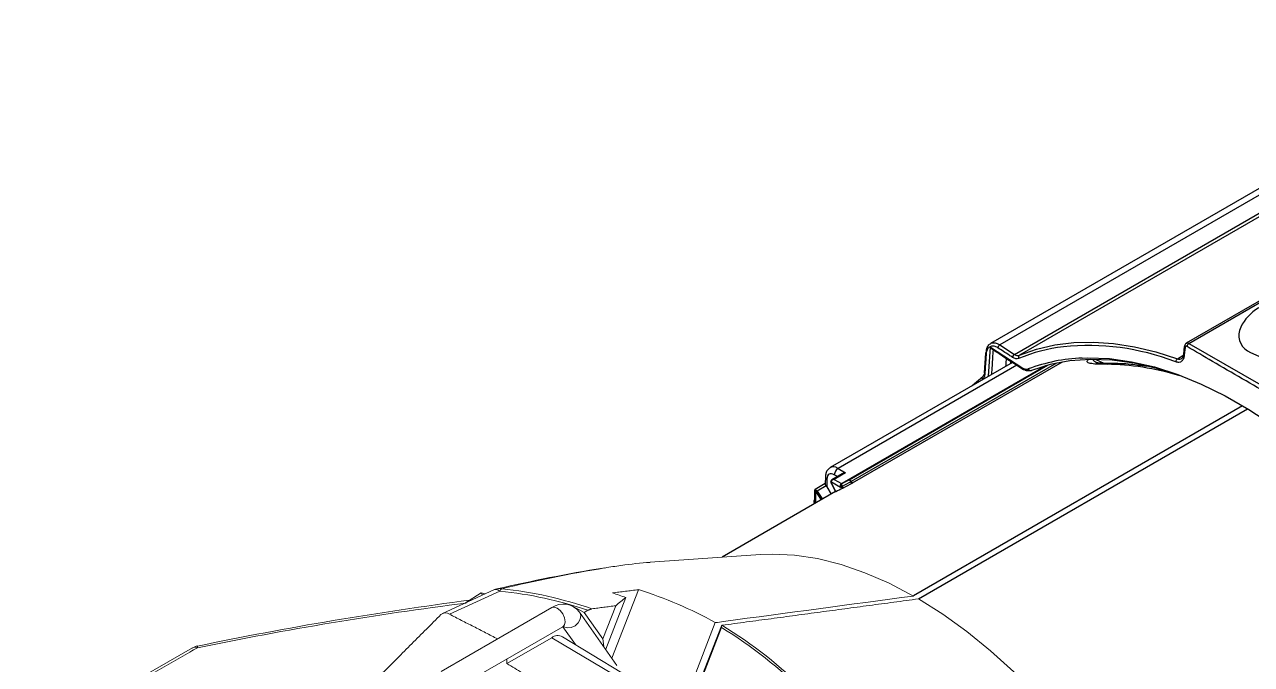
# Model space of a CAD drawing. Extents: x 8 to 113, y 1 to 87.
# Drawn here: x 67.03 to 73.98, y 65.96 to 69.59 of the extents above; entities that cross this region are included whole.
import ezdxf

# ---------------------------------------------------------------- set-up
doc = ezdxf.new("R2010")
doc.units = 0
doc.header["$MEASUREMENT"] = 0
doc.layers.add('OBJECT', color=7, linetype='CONTINUOUS')

msp = doc.modelspace()

# ---------------------------------------------------------------- linework, layer by layer
at = {"layer": 'OBJECT'}
for p, q in [((73.6221, 67.7802), (76.751, 69.5864)), ((76.7132, 69.5748), (73.6069, 67.7816)), ((75.4211, 69.4668), (72.4974, 67.779)), ((75.4175, 69.4279), (72.5503, 67.7727)), ((72.6341, 67.7183), (75.404, 69.3173)), ((75.4326, 69.3131), (72.6615, 67.7133)), ((73.6221, 67.7802), (74.2122, 67.4395)), ((72.4692, 67.7246), (72.462, 67.6141)), ((72.4863, 67.5947), (72.4971, 67.7598)), ((72.4971, 67.7598), (72.6808, 67.6407)), ((72.5503, 67.7727), (72.6341, 67.7183)), ((73.5564, 67.6936), (73.5935, 67.715)), ((73.5958, 67.7631), (73.5916, 67.7186)), ((72.6221, 67.6731), (71.59, 67.0773)), ((72.6469, 67.657), (71.6345, 67.0726)), ((71.655, 66.9872), (72.8099, 67.6539)), ((72.8154, 67.6554), (71.6574, 66.9869)), ((71.6963, 67.0078), (72.8206, 67.6568)), ((72.8712, 67.6688), (71.7089, 66.9978)), ((72.9042, 67.675), (71.7145, 66.9882)), ((72.6115, 67.68), (72.6106, 67.6665)), ((73.0953, 67.6898), (73.1394, 67.6678)), ((73.5476, 67.6755), (73.5423, 67.6774)), ((72.3936, 67.5412), (72.4546, 67.5929)), ((72.4514, 67.5753), (72.4479, 67.5725)), ((72.4622, 67.6155), (72.4619, 67.6142)), ((73.926, 67.4269), (72.061, 66.3503)), ((72.0893, 66.3339), (73.9538, 67.4103)), ((71.5621, 67.0241), (71.5613, 66.9851)), ((71.5704, 67.0122), (71.5695, 66.9682)), ((71.6577, 67.0421), (71.5988, 67.0081)), ((71.6759, 67.0476), (71.6113, 67.0103)), ((71.6113, 67.0103), (71.6532, 66.9861)), ((71.6302, 67.0262), (71.6128, 67.0368)), ((71.6345, 67.0726), (71.6759, 67.0476)), ((71.6193, 66.9409), (70.9768, 66.57)), ((71.5009, 66.9485), (71.501, 66.8924)), ((71.5614, 66.9862), (71.5034, 66.9528)), ((71.5053, 66.9447), (71.5054, 66.8819)), ((71.5393, 66.8948), (71.5099, 66.9402)), ((71.5667, 66.9735), (71.5157, 66.9441)), ((71.5157, 66.9441), (71.5453, 66.8982)), ((71.5695, 66.9682), (71.5947, 66.9268)), ((71.648, 66.9646), (71.5936, 66.996)), ((71.5944, 66.9895), (71.6198, 66.94)), ((71.5953, 66.9898), (71.6206, 66.9403)), ((71.6519, 66.9852), (71.6532, 66.9861)), ((71.6532, 66.9861), (71.655, 66.9872)), ((71.6542, 66.9675), (71.6539, 66.9682)), ((71.6593, 66.9588), (71.6542, 66.9675)), ((71.6574, 66.9869), (71.6555, 66.9858)), ((71.6579, 66.9702), (71.6582, 66.9698)), ((71.6582, 66.9698), (71.6633, 66.9609)), ((71.7069, 66.9965), (71.7068, 66.9966)), ((71.7124, 66.987), (71.7069, 66.9965)), ((71.7089, 66.9978), (71.709, 66.9977)), ((71.709, 66.9977), (71.7145, 66.9882)), ((71.4987, 66.878), (71.4991, 66.8772)), ((71.499, 66.8774), (71.5016, 66.873)), ((71.4994, 66.8786), (71.4998, 66.8779)), ((71.4998, 66.8779), (71.5024, 66.8734))]:
    msp.add_line(p, q, dxfattribs=at)
at = {"layer": 'OBJECT', "linetype": 'Continuous', "lineweight": 15}
for p, q in [((71.1943, 66.5847), (70.5693, 66.5413)), ((69.6842, 66.3841), (69.3929, 66.2508)), ((70.3524, 65.9984), (70.5027, 66.3856)), ((69.7183, 66.3776), (69.4324, 66.2468)), ((69.5231, 66.311), (69.6114, 66.3669)), ((69.6189, 66.3542), (69.6114, 66.3669)), ((69.6114, 66.3669), (69.6339, 66.3611)), ((70.3177, 66.0478), (70.4314, 66.3409)), ((70.0118, 66.284), (69.3861, 65.9228)), ((69.5234, 66.3105), (69.5231, 66.311)), ((70.196, 66.2571), (70.126, 66.294)), ((70.3816, 65.9569), (70.1692, 66.2591)), ((70.2159, 66.2686), (70.196, 66.2571)), ((70.196, 66.2571), (70.3015, 66.1069)), ((70.3744, 66.2948), (70.3015, 66.1069)), ((69.4486, 65.8145), (70.0743, 66.1757)), ((70.0748, 66.176), (70.1461, 66.0745)), ((70.9387, 66.199), (70.8093, 65.8655)), ((70.9734, 66.1815), (70.836, 65.8275)), ((69.7578, 65.9672), (70.0117, 66.1137)), ((70.365, 65.9026), (70.0117, 66.1137)), ((70.4086, 65.9154), (70.0724, 66.1192)), ((70.3015, 66.1069), (70.307, 66.063)), ((70.9736, 66.1712), (70.8388, 65.8236)), ((67.976, 66.0556), (67.025, 65.5104))]:
    msp.add_line(p, q, dxfattribs=at)
at = {"layer": 'OBJECT', "flags": 128}
for points in [[(73.9716, 67.7289), (74.0183, 67.708), (74.0726, 67.6944), (74.131, 67.6891), (74.1899, 67.6923), (74.2456, 67.7039), (74.2945, 67.7231), (74.3336, 67.7487), (74.3605, 67.7791), (74.3734, 67.8124), (74.3715, 67.8466), (74.3689, 67.8545)], [(72.6615, 67.7133), (72.7592, 67.7478), (72.862, 67.7718), (72.9692, 67.7853), (73.0805, 67.7881), (73.1954, 67.7803), (73.3133, 67.7619), (73.4338, 67.7329), (73.5564, 67.6936)], [(73.6, 67.7567), (73.5977, 67.7316), (73.5958, 67.7122)], [(73.5496, 67.6044), (73.4401, 67.6387), (73.3116, 67.6682), (73.1862, 67.6853), (73.0647, 67.6897), (72.9477, 67.6815), (72.8357, 67.6607), (72.7295, 67.6274)], [(73.0175, 67.6976), (73.0489, 67.6985), (73.1712, 67.694), (73.2973, 67.6769), (73.4266, 67.6471), (73.5584, 67.6049), (73.692, 67.5505), (73.8266, 67.4841), (73.9617, 67.4062), (74.0963, 67.317), (74.2299, 67.2172), (74.3617, 67.1073), (74.491, 66.9877), (74.6172, 66.8593), (74.7394, 66.7226), (74.8572, 66.5783), (74.9699, 66.4273), (75.0768, 66.2704)], [(71.709, 66.9977), (71.7087, 66.9976), (71.7085, 66.9974), (71.7082, 66.9973), (71.708, 66.9971), (71.7077, 66.997), (71.7074, 66.9968), (71.7072, 66.9966), (71.7069, 66.9965)]]:
    msp.add_lwpolyline(points, dxfattribs=at)
at = {"layer": 'OBJECT', "linetype": 'Continuous', "lineweight": 15, "flags": 128}
for points in [[(71.1943, 66.5847), (71.2624, 66.5873), (71.3881, 66.5812), (71.5177, 66.5615), (71.6507, 66.5282), (71.7861, 66.4817), (71.9232, 66.422), (72.0613, 66.3497)], [(72.0895, 66.3334), (72.2269, 66.2468), (72.3634, 66.1486), (72.4982, 66.0395), (72.6305, 65.92), (72.7597, 65.7909), (72.8848, 65.6528), (73.0052, 65.5066), (73.1203, 65.3532), (73.2292, 65.1934), (73.3314, 65.0282)], [(70.0118, 66.284), (70.0262, 66.2867), (70.0431, 66.2809)], [(70.0431, 66.2809), (70.06, 66.2672), (70.0743, 66.2479), (70.0839, 66.2258), (70.0873, 66.2043), (70.0839, 66.1867), (70.0743, 66.1757), (70.0743, 66.1757)], [(70.1692, 66.259), (70.1704, 66.2573), (70.1764, 66.2387), (70.1736, 66.2178), (70.1623, 66.1976), (70.1443, 66.1813), (70.1223, 66.1714), (70.0996, 66.1694), (70.0798, 66.1755), (70.0773, 66.1771)], [(70.0743, 66.1757), (70.0798, 66.1784), (70.082, 66.179)], [(67.9978, 66.0651), (67.9966, 66.0648), (67.9738, 66.0542)], [(68.0076, 66.0669), (68.0021, 66.0664), (67.9913, 66.0629)], [(67.9978, 66.0651), (67.9992, 66.0655), (68.0062, 66.0667)]]:
    msp.add_lwpolyline(points, dxfattribs=at)
at = {"layer": 'OBJECT'}
for centre, radius, start, end in [((74.1384, 67.7667), 0.2466, 20.84176, 159.17295), ((74.0098, 67.8272), 0.1055, 165.03265, 248.72807), ((73.6343, 67.7606), 0.0231, 122.0479, 174.20526), ((72.4759, 67.7232), 0.00707, 111.41724, 168.65525), ((72.4758, 67.7246), 0.00686, 179.78464, 242.74374), ((72.5611, 67.7534), 0.0221, 119.30107, 174.55647), ((72.645, 67.6989), 0.0222, 119.42619, 174.50421), ((72.6698, 67.7018), 0.0143, 125.86704, 207.87649), ((73.0277, 66.797), 0.9715, 96.91669, 112.41835), ((73.0503, 66.396), 1.3726, 68.99494, 95.83692), ((73.5988, 67.7188), 0.00725, 181.73602, 245.35295), ((73.6031, 67.7633), 0.00726, 182.08348, 245.33169), ((72.6888, 67.6395), 0.00814, 171.21662, 232.24668), ((73.0553, 66.722), 0.9763, 92.21491, 110.61422), ((72.7243, 67.6396), 0.0133, 196.61269, 293.22459), ((73.1761, 67.6315), 0.0356, 90.06618, 121.47609), ((73.5676, 67.677), 0.02, 124.00291, 184.29527), ((72.4621, 67.5824), 0.0128, 125.40976, 213.97691), ((72.4688, 67.6143), 0.0069, 180.84793, 242.44959), ((72.687, 67.6381), 0.006, 237.84769, 267.95921), ((71.5766, 67.0253), 0.0145, 184.79211, 244.65435), ((71.658, 67.0339), 0.0453, 121.24206, 176.37416), ((71.513, 66.9444), 0.00767, 122.61112, 177.46845), ((71.498, 66.9328), 0.014, 31.85147, 58.37213), ((71.4978, 66.933), 0.021, 31.84912, 58.37568), ((71.5431, 66.8966), 0.0548, 119.98553, 127.27732), ((71.5947, 66.9977), 0.00255, 114.86756, 173.81118), ((71.5946, 66.9983), 0.00251, 185.73429, 245.7213), ((71.6076, 66.9964), 0.014, 181.73109, 208.21846), ((71.5945, 66.9908), 0.00133, 263.86709, 305.64222), ((72.0085, 66.1783), 0.8551, 114.10983, 116.98029), ((72.0025, 66.1901), 0.8518, 114.13374, 114.59592), ((71.6548, 66.9886), 0.00296, 239.19543, 285.4603), ((71.6556, 66.9805), 0.00427, 109.91682, 123.84845), ((71.6561, 66.9816), 0.00385, 123.15835, 129.74803), ((71.8947, 66.4976), 0.5286, 116.61311, 117.10452), ((73.1161, 64.4464), 2.9142, 120.01861, 120.10789), ((71.6565, 66.9893), 0.00261, 235.26053, 289.1617), ((71.871, 66.7022), 0.3371, 118.73946, 119.15199), ((71.5004, 66.8766), 0.00219, 116.23698, 140.50525), ((71.5558, 66.7808), 0.1121, 119.99117, 120.46028), ((72.0051, 66.185), 0.8575, 125.64159, 126.10081)]:
    msp.add_arc(centre, radius, start, end, dxfattribs=at)
at = {"layer": 'OBJECT', "linetype": 'Continuous', "lineweight": 15}
for centre, radius, start, end in [((71.7678, 57.5032), 9.1235, 99.2547, 103.09026), ((71.5798, 58.7007), 7.9098, 99.21617, 103.53594), ((69.7216, 66.3023), 0.09, 102.53031, 114.58848), ((69.6953, 66.3498), 0.0361, 50.37401, 107.96319), ((69.7168, 66.3235), 0.0683, 80.16764, 103.08638), ((69.7467, 66.3661), 0.0307, 126.51412, 157.96286), ((69.4917, 64.1215), 2.2815, 70.87173, 84.04458), ((69.8309, 64.2134), 2.2738, 60.84439, 72.81666), ((72.2126, 45.8212), 20.6773, 97.4075, 101.74146), ((69.4909, 64.1491), 2.2401, 71.11591, 84.1746), ((72.0984, 46.1706), 20.3028, 97.27719, 101.63427), ((69.4096, 66.2148), 0.0392, 54.4563, 130.37978), ((70.0774, 66.1886), 0.1157, 37.50339, 124.51971), ((69.7285, 64.1098), 2.4201, 44.54486, 58.98186), ((70.0464, 66.0684), 0.0571, 62.87424, 127.48545), ((69.7003, 64.079), 2.4492, 44.59487, 58.67547), ((67.9908, 66.0268), 0.0324, 65.89701, 117.21228)]:
    msp.add_arc(centre, radius, start, end, dxfattribs=at)
at = {"layer": 'OBJECT'}
for centre, major_axis, ratio, start_param, end_param in [((73.9633, 65.3497), (-1.3422, 2.1691), 0.596714, 5.692038, 5.926448), ((71.6335, 66.9985), (-0.0428, 0.0792), 0.577046, 5.515462, 6.32708), ((71.6118, 66.9871), (-0.0278, 0.0532), 0.576644, 5.523657, 7.094453), ((71.6113, 66.998), (0.0175, -0.0038), 0.676297, 1.717036, 3.287832), ((71.6113, 66.998), (0.0175, 0.0038), 0.676342, 1.425424, 2.99622), ((71.5159, 66.9427), (0.015, -0.0059), 0.166209, 3.215228, 3.992481), ((71.5159, 66.9427), (0.0126, -0.01), 0.167292, 2.290902, 3.075072), ((71.5912, 66.9797), (-0.0216, 0.0325), 0.626595, 1.351758, 1.506647), ((72.6845, 64.6114), (4.4214, 2.5559), 0.504205, 1.503423, 1.512093), ((72.6857, 64.6121), (4.414, 2.5516), 0.50212, 1.5029, 1.513812), ((72.6633, 64.5992), (4.3967, 2.5416), 0.50212, 1.497526, 1.508487)]:
    msp.add_ellipse(centre, major_axis=major_axis, ratio=ratio, start_param=start_param, end_param=end_param, dxfattribs=at)
at = {"layer": 'OBJECT', "linetype": 'Continuous', "lineweight": 15}
for centre, major_axis, ratio, start_param, end_param in [((69.1119, 61.768), (1.0462, 4.6537), 0.670157, 6.19411, 6.218956), ((46.8199, 27.6685), (24.1047, 38.8734), 0.050028, 0.137342, 0.147985)]:
    msp.add_ellipse(centre, major_axis=major_axis, ratio=ratio, start_param=start_param, end_param=end_param, dxfattribs=at)
at = {"layer": 'OBJECT'}
for points, knots in [([(72.4733, 67.7298), (72.4747, 67.7394), (72.4775, 67.7587), (72.4916, 67.7774), (72.5113, 67.7856), (72.532, 67.783), (72.5453, 67.7755), (72.5503, 67.7727)], [0, 0, 0, 0, 0.216844, 0.433701, 0.650256, 0.866699, 1, 1, 1, 1]), ([(73.6071, 67.7813), (73.6063, 67.781), (73.6032, 67.7796), (73.5994, 67.7746), (73.5964, 67.7686), (73.5962, 67.7645), (73.5961, 67.763)], [0, 0, 0, 0, 0.104799, 0.458591, 0.806589, 1, 1, 1, 1]), ([(73.6071, 67.7813), (73.6084, 67.782), (73.6115, 67.7836), (73.617, 67.7828), (73.6207, 67.7809), (73.6221, 67.7802)], [0, 0, 0, 0, 0.3222566, 0.7515743, 1, 1, 1, 1]), ([(72.4727, 67.7185), (72.4721, 67.7102), (72.4698, 67.6734), (72.4674, 67.6366), (72.4656, 67.6081)], [0, 0, 0, 0, 0.226062, 1, 1, 1, 1]), ([(72.5391, 67.7555), (72.532, 67.7592), (72.5179, 67.7666), (72.4985, 67.7652), (72.4834, 67.7544), (72.4749, 67.7374), (72.4733, 67.7237), (72.4727, 67.7185)], [0, 0, 0, 0, 0.216835, 0.433686, 0.650167, 0.866491, 1, 1, 1, 1]), ([(72.5073, 67.7476), (72.5056, 67.7489), (72.5015, 67.7521), (72.4985, 67.7569), (72.4972, 67.7597), (72.4971, 67.7598)], [0, 0, 0, 0, 0.42075, 0.990523, 1, 1, 1, 1]), ([(72.5121, 67.7444), (72.5101, 67.7145), (72.507, 67.6677), (72.504, 67.6211), (72.5029, 67.6043)], [0, 0, 0, 0, 0.639795, 1, 1, 1, 1]), ([(72.5073, 67.7476), (72.5136, 67.7434), (72.5723, 67.7052), (72.6312, 67.6671), (72.6838, 67.6331)], [0, 0, 0, 0, 0.10787, 1, 1, 1, 1]), ([(72.6229, 67.7011), (72.6162, 67.7054), (72.5883, 67.7235), (72.5604, 67.7417), (72.5391, 67.7555)], [0, 0, 0, 0, 0.237767, 1, 1, 1, 1]), ([(72.6341, 67.7183), (72.6387, 67.7157), (72.6485, 67.7103), (72.657, 67.7123), (72.6615, 67.7133)], [0, 0, 0, 0, 0.473398, 1, 1, 1, 1]), ([(73.5958, 67.7122), (73.5945, 67.7053), (73.592, 67.6914), (73.5809, 67.678), (73.5658, 67.6713), (73.5537, 67.6741), (73.5476, 67.6755)], [0, 0, 0, 0, 0.249056, 0.498133, 0.746674, 1, 1, 1, 1]), ([(73.5564, 67.6936), (73.5612, 67.6925), (73.5708, 67.6902), (73.5829, 67.6955), (73.5916, 67.7051), (73.5937, 67.7148), (73.5946, 67.719)], [0, 0, 0, 0, 0.265909, 0.531792, 0.798426, 1, 1, 1, 1]), ([(73.6114, 67.763), (73.6102, 67.7635), (73.6078, 67.7646), (73.6045, 67.7643), (73.6019, 67.7625), (73.6005, 67.7597), (73.6001, 67.7575), (73.6, 67.7567)], [0, 0, 0, 0, 0.217388, 0.434771, 0.652345, 0.870525, 1, 1, 1, 1]), ([(74.2018, 67.4221), (74.1947, 67.4261), (74.1589, 67.4463), (74.0089, 67.5312), (73.8188, 67.6405), (73.6592, 67.7348), (73.6114, 67.763)], [0, 0, 0, 0, 0.035928, 0.179639, 0.754501, 1, 1, 1, 1]), ([(72.5852, 67.6518), (72.5857, 67.6604), (72.5867, 67.6749), (72.5876, 67.6893), (72.588, 67.6952)], [0, 0, 0, 0, 0.59581, 1, 1, 1, 1]), ([(72.6572, 67.6951), (72.6522, 67.6939), (72.6417, 67.6912), (72.6294, 67.6977), (72.6229, 67.7011)], [0, 0, 0, 0, 0.473444, 1, 1, 1, 1]), ([(72.6808, 67.6407), (72.6861, 67.6381), (72.6965, 67.633), (72.7065, 67.634), (72.711, 67.6356), (72.7116, 67.6358)], [0, 0, 0, 0, 0.489871, 0.942612, 1, 1, 1, 1]), ([(73.1576, 67.6619), (73.1411, 67.662), (73.1081, 67.6623), (73.0688, 67.665), (73.0479, 67.6705), (73.0437, 67.6787), (73.0492, 67.6847), (73.0518, 67.6876)], [0, 0, 0, 0, 0.266212, 0.531796, 0.79646, 0.903583, 1, 1, 1, 1]), ([(73.1024, 67.6693), (73.0986, 67.6708), (73.0906, 67.6741), (73.0842, 67.6794), (73.0816, 67.6842), (73.0811, 67.6869), (73.0822, 67.6884), (73.0823, 67.6886)], [0, 0, 0, 0, 0.3128474, 0.6701688, 0.8383513, 0.9765232, 1, 1, 1, 1]), ([(73.1765, 67.6672), (73.1721, 67.6672), (73.1535, 67.6672), (73.1281, 67.6678), (73.1072, 67.6692), (73.0965, 67.671), (73.0965, 67.671), (73.0965, 67.671)], [0, 0, 0, 0, 0.1118502, 0.4776775, 0.7528689, 0.9194307, 1, 1, 1, 1]), ([(73.381, 67.6493), (73.3516, 67.6539), (73.282, 67.6647), (73.2149, 67.6662), (73.1761, 67.6671)], [0, 0, 0, 0, 0.422351, 1, 1, 1, 1]), ([(72.4656, 67.6081), (72.4646, 67.6012), (72.4627, 67.5871), (72.4552, 67.5793), (72.4514, 67.5753)], [0, 0, 0, 0, 0.488653, 1, 1, 1, 1]), ([(72.4546, 67.5929), (72.4576, 67.5959), (72.4636, 67.6022), (72.4654, 67.6136), (72.4662, 67.6195)], [0, 0, 0, 0, 0.486978, 1, 1, 1, 1]), ([(72.7295, 67.6274), (72.7238, 67.6259), (72.7118, 67.6227), (72.6965, 67.6268), (72.6882, 67.6314), (72.6868, 67.6321)], [0, 0, 0, 0, 0.430706, 0.905845, 1, 1, 1, 1]), ([(71.5883, 67.0756), (71.5833, 67.0718), (71.5726, 67.0637), (71.5641, 67.045), (71.5628, 67.031), (71.5621, 67.0241)], [0, 0, 0, 0, 0.314081, 0.664198, 1, 1, 1, 1]), ([(71.6759, 67.0476), (71.6758, 67.0476), (71.6714, 67.0471), (71.6648, 67.0461), (71.6595, 67.0428), (71.6579, 67.0418)], [0, 0, 0, 0, 0.011384, 0.702682, 1, 1, 1, 1]), ([(71.5036, 66.9528), (71.5033, 66.9526), (71.5024, 66.9522), (71.5014, 66.9509), (71.5009, 66.9494), (71.501, 66.9485), (71.501, 66.9483)], [0, 0, 0, 0, 0.2041, 0.525847, 0.853147, 1, 1, 1, 1]), ([(71.5667, 66.9735), (71.5659, 66.9749), (71.5645, 66.9777), (71.5627, 66.9811), (71.5615, 66.9837), (71.5615, 66.9846), (71.5615, 66.9851)], [0, 0, 0, 0, 0.248166, 0.496087, 0.75325, 1, 1, 1, 1]), ([(71.5921, 66.998), (71.5923, 66.9964), (71.5925, 66.9935), (71.5938, 66.9907), (71.5944, 66.9895)], [0, 0, 0, 0, 0.5648908, 1, 1, 1, 1]), ([(71.6206, 66.9403), (71.6203, 66.9402), (71.6199, 66.94), (71.6198, 66.94), (71.6198, 66.94)], [0, 0, 0, 0, 0.547049, 1, 1, 1, 1]), ([(71.648, 66.9646), (71.648, 66.9647), (71.6474, 66.9664), (71.6466, 66.97), (71.6467, 66.9753), (71.6479, 66.98), (71.6498, 66.9833), (71.6513, 66.9847), (71.6519, 66.9852)], [0, 0, 0, 0, 0.009337, 0.244803, 0.475575, 0.68502, 0.883334, 1, 1, 1, 1]), ([(71.6532, 66.984), (71.6524, 66.9832), (71.6507, 66.9812), (71.6488, 66.9771), (71.6475, 66.9721), (71.6475, 66.9678), (71.6478, 66.9654), (71.648, 66.9647), (71.648, 66.9646)], [0, 0, 0, 0, 0.174003, 0.393152, 0.63005, 0.892567, 0.989995, 1, 1, 1, 1]), ([(71.6539, 66.9682), (71.6533, 66.9696), (71.652, 66.9726), (71.6513, 66.9771), (71.6516, 66.9812), (71.6527, 66.983), (71.6532, 66.984)], [0, 0, 0, 0, 0.242438, 0.48457, 0.734509, 1, 1, 1, 1]), ([(71.6537, 66.9846), (71.6534, 66.9846), (71.6529, 66.9846), (71.6523, 66.985), (71.652, 66.9852), (71.6519, 66.9852)], [0, 0, 0, 0, 0.531763, 0.875867, 1, 1, 1, 1]), ([(71.6519, 66.9852), (71.652, 66.9852), (71.6524, 66.985), (71.6532, 66.9848), (71.6537, 66.9848), (71.654, 66.9849)], [0, 0, 0, 0, 0.127334, 0.466784, 1, 1, 1, 1]), ([(71.6532, 66.984), (71.6533, 66.9841), (71.6534, 66.9842), (71.6535, 66.9844), (71.6536, 66.9845), (71.6537, 66.9845), (71.6537, 66.9846), (71.6537, 66.9846), (71.6537, 66.9846), (71.6537, 66.9846), (71.6537, 66.9846)], [0, 0, 0, 0, 0.330544, 0.552381, 0.701728, 0.802975, 0.904005, 0.945448, 0.979445, 1, 1, 1, 1]), ([(71.6541, 66.9845), (71.654, 66.9836), (71.6538, 66.9819), (71.6548, 66.9776), (71.6563, 66.9736), (71.6575, 66.9711), (71.6579, 66.9702)], [0, 0, 0, 0, 0.303059, 0.584921, 0.848607, 1, 1, 1, 1]), ([(71.6555, 66.9858), (71.6551, 66.9855), (71.6546, 66.9852), (71.654, 66.9849), (71.654, 66.9849)], [0, 0, 0, 0, 0.973019, 1, 1, 1, 1]), ([(71.654, 66.9849), (71.6541, 66.9848), (71.6542, 66.9848), (71.6542, 66.9847), (71.6541, 66.9845), (71.6541, 66.9845)], [0, 0, 0, 0, 0.264464, 0.86603, 1, 1, 1, 1]), ([(71.6633, 66.9609), (71.6628, 66.9606), (71.6618, 66.9601), (71.6604, 66.9593), (71.6596, 66.959), (71.6593, 66.9588)], [0, 0, 0, 0, 0.322142, 0.644314, 1, 1, 1, 1]), ([(71.6963, 67.0078), (71.6964, 67.0078), (71.6967, 67.0079), (71.6978, 67.0081), (71.7001, 67.0075), (71.7032, 67.0054), (71.7063, 67.002), (71.708, 66.9992), (71.7089, 66.9978)], [0, 0, 0, 0, 0.009447, 0.112287, 0.337627, 0.559585, 0.779762, 1, 1, 1, 1]), ([(71.7068, 66.9966), (71.706, 66.998), (71.7043, 67.0009), (71.7015, 67.0045), (71.699, 67.0069), (71.6974, 67.0078), (71.6966, 67.0078), (71.6964, 67.0078), (71.6963, 67.0078)], [0, 0, 0, 0, 0.220241, 0.440413, 0.662368, 0.887718, 0.990533, 1, 1, 1, 1]), ([(71.7145, 66.9882), (71.7141, 66.9879), (71.7134, 66.9876), (71.7126, 66.9872), (71.7124, 66.987)], [0, 0, 0, 0, 0.642116, 1, 1, 1, 1]), ([(71.5018, 66.8955), (71.501, 66.8949), (71.4989, 66.8928), (71.4971, 66.8882), (71.4969, 66.883), (71.4976, 66.8793), (71.4987, 66.878), (71.4987, 66.878)], [0, 0, 0, 0, 0.157028, 0.459661, 0.734817, 0.993161, 1, 1, 1, 1]), ([(71.5014, 66.8952), (71.5005, 66.8941), (71.4985, 66.8916), (71.4974, 66.8866), (71.4978, 66.8819), (71.499, 66.8795), (71.4994, 66.8786)], [0, 0, 0, 0, 0.238655, 0.546977, 0.835301, 1, 1, 1, 1]), ([(71.5054, 66.8819), (71.5053, 66.882), (71.5048, 66.8824), (71.5031, 66.8841), (71.5011, 66.8871), (71.5002, 66.8909), (71.5003, 66.8933), (71.5009, 66.8943), (71.501, 66.8944)], [0, 0, 0, 0, 0.011969, 0.128572, 0.442753, 0.726263, 0.988543, 1, 1, 1, 1]), ([(71.5011, 66.8924), (71.5011, 66.8919), (71.501, 66.8899), (71.5023, 66.8863), (71.5042, 66.8834), (71.5053, 66.882), (71.5054, 66.8819)], [0, 0, 0, 0, 0.150161, 0.562548, 0.983326, 1, 1, 1, 1])]:
    msp.add_open_spline(points, degree=3, knots=knots, dxfattribs=at)
at = {"layer": 'OBJECT', "linetype": 'Continuous', "lineweight": 15}
for points, knots in [([(70.5694, 66.5404), (70.516, 66.5359), (70.4363, 66.5291), (70.3436, 66.5135), (70.313, 66.5083)], [0, 0, 0, 0, 0.669738, 1, 1, 1, 1]), ([(70.9387, 66.199), (70.9543, 66.2011), (71.3285, 66.2513), (71.7026, 66.3016), (72.0613, 66.3497)], [0, 0, 0, 0, 0.041647, 1, 1, 1, 1]), ([(70.9736, 66.1712), (70.9736, 66.1713), (70.9731, 66.1734), (70.9726, 66.177), (70.973, 66.1809), (70.974, 66.183), (70.9751, 66.1835), (70.9756, 66.1838)], [0, 0, 0, 0, 0.007181, 0.399348, 0.662613, 0.830669, 1, 1, 1, 1]), ([(68.004, 66.0563), (67.99, 66.0484), (67.8341, 65.9595), (67.5142, 65.7773), (67.2083, 65.603), (67.0444, 65.5096)], [0, 0, 0, 0, 0.043725, 0.487632, 1, 1, 1, 1])]:
    msp.add_open_spline(points, degree=3, knots=knots, dxfattribs=at)
for points in [[(70.3561, 66.3671), (70.5027, 66.3856)], [(72.0895, 66.3334), (70.9764, 66.184)], [(69.3842, 66.2447), (68.723, 65.5826)], [(69.4324, 66.2468), (69.7049, 66.1068)], [(70.2394, 66.2771), (70.2159, 66.2686)], [(70.2394, 66.2771), (70.3744, 66.2948)], [(70.9764, 66.184), (70.9756, 66.1838)], [(68.004, 66.0563), (68.0062, 66.0667)], [(69.7574, 65.9928), (69.7578, 65.9672)], [(69.7578, 65.9672), (70.112, 65.7563)]]:
    msp.add_open_spline(points, degree=1, dxfattribs=at)

doc.saveas('drawing.dxf')
